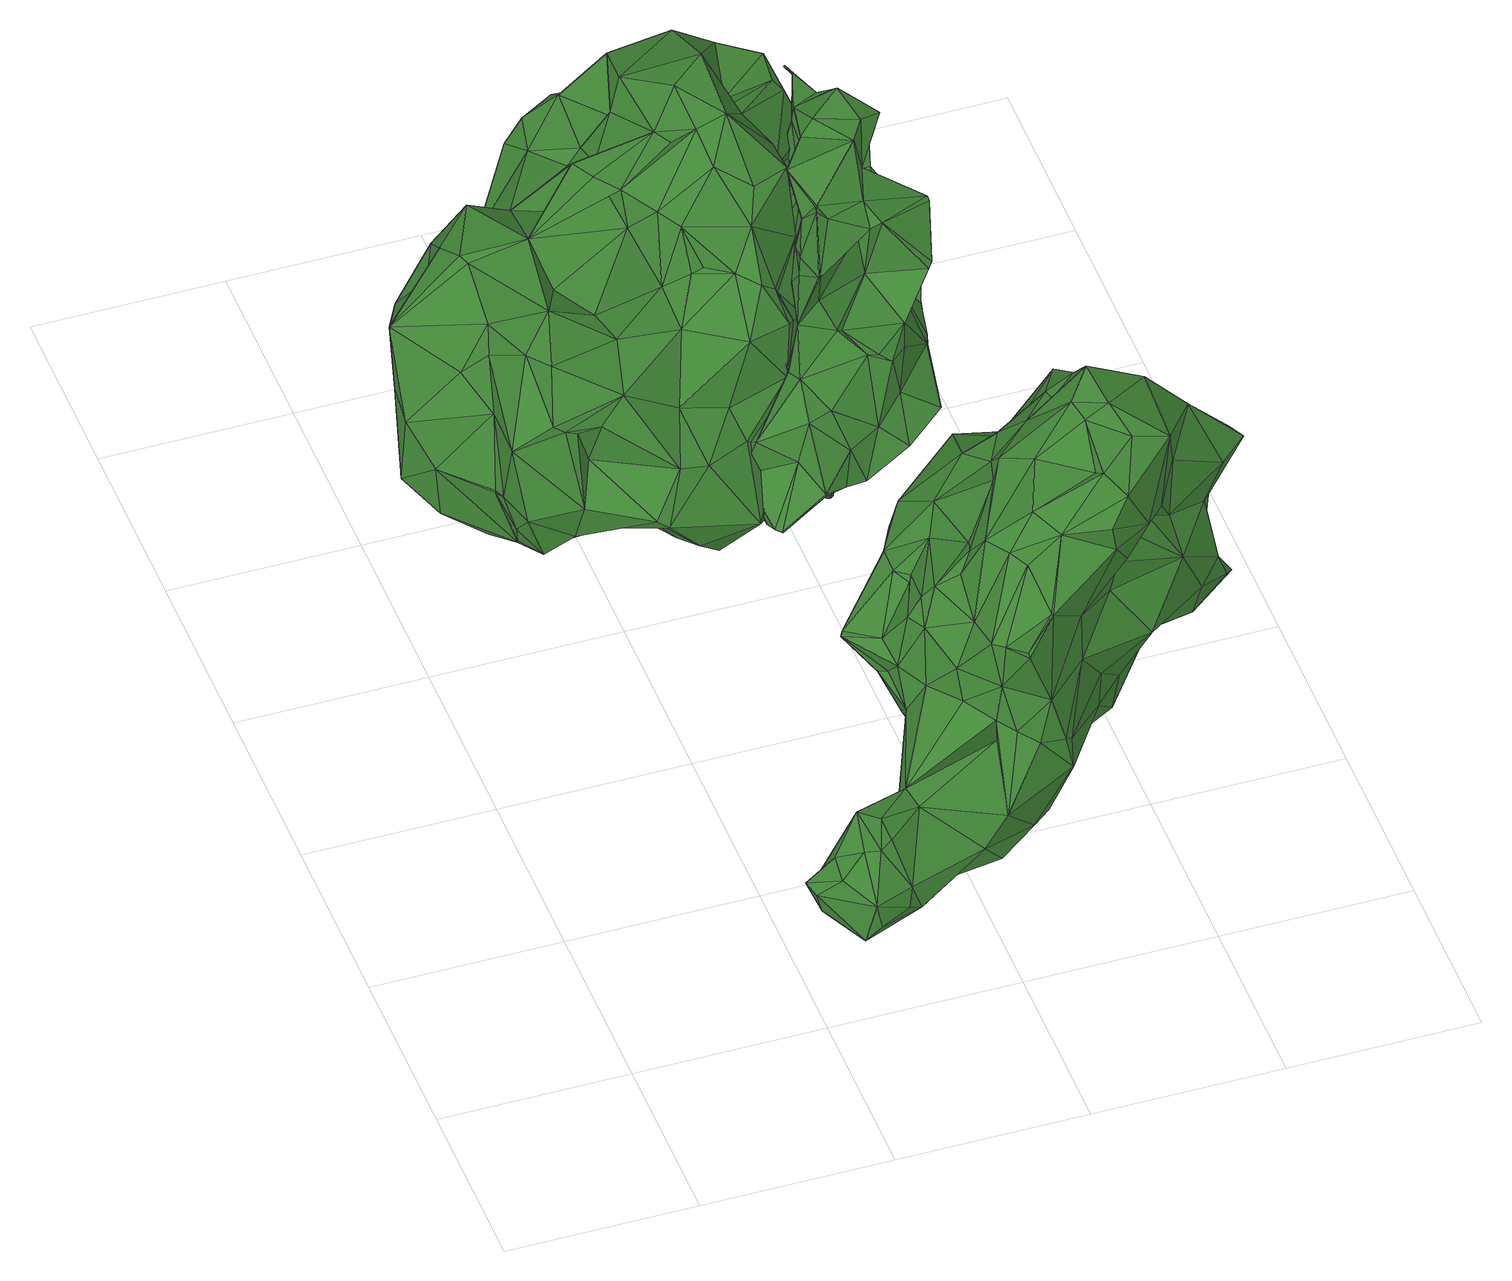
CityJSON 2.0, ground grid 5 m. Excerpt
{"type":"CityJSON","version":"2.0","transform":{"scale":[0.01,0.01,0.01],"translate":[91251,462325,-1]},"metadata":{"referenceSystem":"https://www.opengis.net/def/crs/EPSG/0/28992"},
"CityObjects":{
"tree1":{"type":"SolitaryVegetationObject","attributes":{"gtid":216,"crown_width_m":11.32,"crown_median_z":5.64,"trunk_H_m":5.92,"trunk_DBH_m":0.501,"trunk_radius_m":0.25,"trunk_base_height_m":-0.28,"original_gtid":"221"},"geometry":[{"type":"Solid","lod":"3","boundaries":[[[[0,1,2]],[[3,4,5]],[[6,7,8]],[[9,10,8]],[[11,12,13]],[[14,15,16]],[[9,7,17]],[[3,18,19]],[[20,21,22]],[[23,24,25]],[[26,27,28]],[[29,30,31]],[[29,31,32]],[[33,34,35]],[[33,35,36]],[[37,38,39]],[[40,41,42]],[[43,6,44]],[[45,46,47]],[[48,49,50]],[[51,48,50]],[[50,52,51]],[[11,53,17]],[[54,55,56]],[[57,58,59]],[[48,60,49]],[[39,19,18]],[[61,62,63]],[[57,64,25]],[[65,66,67]],[[37,39,18]],[[68,69,70]],[[6,12,7]],[[71,72,73]],[[36,74,71]],[[75,76,77]],[[61,78,79]],[[80,81,82]],[[7,9,8]],[[55,22,21]],[[55,83,22]],[[60,84,85]],[[86,24,23]],[[9,70,10]],[[87,1,88]],[[89,90,91]],[[92,93,89]],[[92,89,45]],[[94,95,96]],[[95,61,63]],[[3,97,98]],[[99,16,15]],[[100,101,102]],[[103,86,104]],[[24,86,103]],[[4,26,15]],[[45,105,92]],[[34,1,106]],[[9,17,70]],[[107,108,109]],[[39,95,19]],[[22,74,20]],[[104,86,110]],[[52,111,112]],[[63,30,95]],[[44,88,43]],[[113,89,91]],[[1,34,33]],[[114,115,116]],[[117,118,106]],[[35,106,118]],[[101,119,104]],[[70,53,68]],[[120,43,121]],[[14,122,15]],[[2,123,124]],[[82,81,125]],[[21,20,118]],[[21,118,117]],[[82,126,80]],[[53,70,17]],[[98,127,3]],[[128,83,76]],[[55,129,83]],[[128,22,83]],[[76,83,129]],[[122,130,15]],[[131,130,122]],[[43,132,121]],[[0,121,132]],[[33,123,2]],[[76,129,77]],[[133,134,135]],[[3,5,97]],[[136,137,138]],[[139,137,136]],[[64,135,134]],[[111,52,50]],[[140,76,141]],[[128,76,140]],[[142,57,143]],[[60,144,145]],[[33,2,1]],[[141,76,146]],[[147,141,146]],[[72,141,148]],[[72,140,141]],[[140,71,128]],[[110,101,104]],[[88,149,87]],[[44,149,88]],[[150,151,93]],[[20,74,36]],[[128,71,22]],[[72,71,140]],[[71,73,36]],[[53,11,152]],[[153,119,154]],[[119,155,154]],[[41,145,144]],[[99,15,26]],[[145,156,60]],[[157,2,158]],[[10,70,69]],[[143,25,24]],[[159,79,160]],[[3,161,4]],[[22,71,74]],[[62,31,30]],[[162,144,163]],[[88,132,43]],[[64,164,135]],[[165,135,164]],[[157,0,2]],[[0,157,121]],[[33,36,123]],[[73,123,36]],[[42,41,144]],[[124,158,2]],[[160,78,166]],[[79,78,160]],[[85,167,50]],[[35,118,20]],[[110,86,168]],[[169,170,115]],[[131,4,130]],[[171,67,142]],[[65,67,171]],[[53,51,52]],[[100,155,119]],[[57,25,143]],[[21,117,65]],[[66,117,172]],[[66,65,117]],[[15,130,4]],[[172,91,66]],[[173,66,91]],[[174,175,176]],[[16,177,14]],[[98,178,37]],[[7,11,17]],[[77,129,54]],[[50,49,85]],[[124,179,97]],[[180,97,179]],[[181,103,104]],[[155,166,182]],[[73,72,183]],[[184,182,185]],[[89,113,149]],[[148,178,72]],[[37,178,148]],[[51,53,186]],[[152,186,53]],[[144,162,42]],[[152,162,186]],[[115,170,116]],[[81,114,116]],[[92,187,93]],[[69,68,188]],[[112,188,68]],[[68,53,52]],[[68,52,112]],[[80,189,81]],[[168,81,189]],[[109,41,190]],[[153,154,54]],[[77,54,154]],[[166,78,191]],[[156,109,108]],[[192,193,24]],[[32,194,195]],[[89,151,90]],[[79,159,196]],[[79,196,61]],[[4,161,26]],[[81,116,125]],[[42,11,40]],[[152,11,42]],[[173,91,90]],[[110,168,189]],[[194,170,85]],[[63,62,30]],[[92,105,69]],[[166,197,160]],[[111,50,167]],[[198,26,161]],[[169,167,170]],[[111,167,169]],[[162,152,42]],[[185,166,199]],[[187,150,93]],[[45,89,46]],[[66,200,58]],[[60,85,49]],[[194,84,195]],[[60,195,84]],[[48,201,144]],[[202,201,48]],[[103,192,24]],[[57,59,164]],[[181,192,103]],[[203,38,37]],[[101,204,159]],[[90,165,200]],[[58,200,165]],[[150,90,151]],[[19,95,161]],[[204,110,189]],[[24,193,143]],[[205,143,193]],[[123,179,124]],[[19,161,3]],[[41,109,145]],[[142,58,57]],[[81,206,114]],[[207,31,196]],[[200,66,173]],[[200,173,90]],[[100,119,101]],[[208,8,209]],[[208,6,8]],[[54,56,153]],[[0,132,1]],[[12,210,211]],[[12,211,16]],[[87,113,172]],[[208,209,47]],[[210,6,43]],[[51,186,202]],[[48,144,60]],[[156,195,60]],[[170,167,85]],[[44,6,212]],[[101,110,204]],[[184,146,75]],[[199,191,213]],[[96,95,107]],[[107,95,214]],[[28,27,215]],[[199,166,191]],[[32,216,194]],[[115,139,169]],[[181,104,153]],[[153,104,119]],[[112,111,136]],[[139,136,169]],[[111,217,136]],[[114,218,133]],[[134,133,218]],[[198,27,26]],[[55,54,129]],[[159,102,101]],[[155,197,166]],[[219,197,155]],[[204,207,159]],[[204,80,207]],[[61,196,62]],[[143,205,142]],[[212,149,44]],[[196,159,207]],[[62,196,31]],[[193,56,220]],[[174,176,137]],[[149,221,89]],[[124,5,158]],[[97,5,124]],[[75,146,76]],[[158,5,157]],[[163,144,201]],[[163,201,202]],[[51,202,48]],[[99,26,28]],[[40,190,41]],[[138,187,222]],[[171,142,205]],[[1,132,88]],[[136,138,222]],[[181,56,192]],[[153,56,181]],[[168,86,206]],[[168,206,81]],[[23,206,86]],[[218,206,23]],[[218,114,206]],[[203,61,38]],[[134,218,64]],[[25,64,218]],[[25,218,23]],[[11,223,40]],[[8,10,209]],[[142,67,58]],[[66,58,67]],[[11,13,223]],[[107,214,30]],[[107,30,29]],[[39,38,95]],[[61,95,38]],[[202,186,163]],[[93,151,89]],[[87,149,113]],[[98,180,178]],[[28,40,223]],[[28,223,16]],[[224,109,190]],[[72,180,183]],[[87,106,1]],[[172,106,87]],[[156,107,29]],[[72,178,180]],[[97,180,98]],[[182,184,77]],[[77,184,75]],[[175,174,135]],[[185,146,184]],[[147,146,185]],[[199,213,148]],[[148,213,37]],[[169,136,217]],[[141,147,199]],[[166,185,182]],[[199,147,185]],[[148,141,199]],[[107,109,96]],[[223,13,16]],[[187,175,150]],[[115,137,139]],[[150,175,90]],[[135,90,175]],[[174,137,115]],[[204,189,80]],[[162,163,186]],[[224,94,109]],[[85,84,194]],[[157,131,121]],[[122,121,131]],[[188,112,222]],[[210,12,6]],[[99,28,16]],[[77,154,182]],[[155,182,154]],[[37,127,98]],[[18,3,127]],[[18,127,37]],[[57,164,64]],[[107,156,108]],[[133,135,174]],[[29,195,156]],[[29,32,195]],[[156,145,109]],[[94,96,109]],[[115,114,174]],[[133,174,114]],[[95,30,214]],[[138,137,175]],[[175,137,176]],[[69,188,222]],[[69,222,92]],[[161,94,224]],[[161,224,198]],[[122,177,121]],[[120,121,177]],[[120,177,210]],[[126,194,216]],[[126,216,80]],[[122,14,177]],[[16,211,177]],[[210,177,211]],[[187,138,175]],[[111,169,217]],[[117,106,172]],[[225,125,226]],[[225,82,125]],[[45,209,10]],[[45,47,209]],[[34,106,35]],[[215,190,40]],[[36,35,20]],[[183,180,179]],[[213,191,203]],[[213,203,37]],[[203,78,61]],[[203,191,78]],[[165,90,135]],[[212,6,208]],[[10,105,45]],[[69,105,10]],[[116,226,125]],[[116,170,226]],[[31,207,227]],[[32,31,227]],[[11,7,12]],[[13,12,16]],[[4,131,5]],[[215,40,28]],[[5,131,157]],[[113,91,172]],[[73,179,123]],[[183,179,73]],[[224,27,198]],[[190,27,224]],[[215,27,190]],[[171,228,65]],[[21,65,228]],[[21,228,55]],[[229,55,228]],[[100,219,155]],[[102,219,100]],[[229,228,171]],[[229,171,55]],[[47,46,221]],[[208,47,221]],[[208,221,212]],[[149,212,221]],[[89,221,46]],[[92,222,187]],[[207,80,216]],[[194,126,225]],[[82,225,126]],[[194,225,170]],[[225,226,170]],[[32,230,216]],[[120,210,43]],[[159,160,197]],[[102,159,197]],[[219,102,197]],[[59,58,165]],[[59,165,164]],[[56,55,220]],[[55,231,220]],[[205,231,171]],[[171,231,55]],[[94,232,95]],[[161,95,232]],[[161,232,94]],[[205,220,231]],[[205,193,220]],[[193,192,56]],[[112,136,222]],[[32,227,230]],[[216,227,207]],[[230,227,216]],[[233,234,235]],[[233,235,236]],[[236,235,237]],[[236,237,238]],[[235,234,239]],[[235,239,237]],[[237,239,240]],[[237,240,238]],[[239,234,241]],[[239,241,240]],[[240,241,242]],[[240,242,238]],[[241,234,243]],[[241,243,242]],[[242,243,244]],[[242,244,238]],[[243,234,245]],[[243,245,244]],[[244,245,246]],[[244,246,238]],[[245,234,247]],[[245,247,246]],[[246,247,248]],[[246,248,238]],[[247,234,249]],[[247,249,248]],[[248,249,250]],[[248,250,238]],[[249,234,251]],[[249,251,250]],[[250,251,252]],[[250,252,238]],[[251,234,253]],[[251,253,252]],[[252,253,254]],[[252,254,238]],[[253,234,255]],[[253,255,254]],[[254,255,256]],[[254,256,238]],[[255,234,257]],[[255,257,256]],[[256,257,258]],[[256,258,238]],[[257,234,259]],[[257,259,258]],[[258,259,260]],[[258,260,238]],[[259,234,261]],[[259,261,260]],[[260,261,262]],[[260,262,238]],[[261,234,263]],[[261,263,262]],[[262,263,264]],[[262,264,238]],[[263,234,265]],[[263,265,264]],[[264,265,266]],[[264,266,238]],[[265,234,267]],[[265,267,266]],[[266,267,268]],[[266,268,238]],[[267,234,269]],[[267,269,268]],[[268,269,270]],[[268,270,238]],[[269,234,271]],[[269,271,270]],[[270,271,272]],[[270,272,238]],[[271,234,273]],[[271,273,272]],[[272,273,274]],[[272,274,238]],[[273,234,275]],[[273,275,274]],[[274,275,276]],[[274,276,238]],[[275,234,277]],[[275,277,276]],[[276,277,278]],[[276,278,238]],[[277,234,279]],[[277,279,278]],[[278,279,280]],[[278,280,238]],[[279,234,281]],[[279,281,280]],[[280,281,282]],[[280,282,238]],[[281,234,233]],[[281,233,282]],[[282,233,236]],[[282,236,238]]]]}]},
"tree2":{"type":"SolitaryVegetationObject","attributes":{"gtid":217,"crown_width_m":10.36,"crown_median_z":4.57,"trunk_H_m":4.73,"trunk_DBH_m":0.389,"trunk_radius_m":0.194,"trunk_base_height_m":-0.16,"original_gtid":"222"},"geometry":[{"type":"Solid","lod":"3","boundaries":[[[[283,284,285]],[[286,285,284]],[[287,288,289]],[[290,291,292]],[[293,294,295]],[[296,297,298]],[[299,300,301]],[[302,303,304]],[[305,306,307]],[[305,307,308]],[[309,310,289]],[[311,312,313]],[[286,314,285]],[[315,285,314]],[[315,316,317]],[[318,319,320]],[[321,322,323]],[[324,325,326]],[[327,326,325]],[[328,329,299]],[[298,297,330]],[[294,318,295]],[[331,332,333]],[[334,335,336]],[[300,284,337]],[[337,338,300]],[[339,340,341]],[[342,290,343]],[[283,285,317]],[[344,299,301]],[[345,346,347]],[[348,349,350]],[[294,351,352]],[[353,354,355]],[[356,357,358]],[[356,358,306]],[[331,333,359]],[[360,308,361]],[[317,362,283]],[[363,364,365]],[[366,367,368]],[[369,368,367]],[[370,339,371]],[[372,345,373]],[[374,364,375]],[[376,325,377]],[[378,325,376]],[[342,331,291]],[[362,317,316]],[[379,380,381]],[[292,327,290]],[[315,382,316]],[[310,383,384]],[[296,385,297]],[[386,387,353]],[[388,360,389]],[[388,389,298]],[[360,345,308]],[[361,389,360]],[[350,390,380]],[[350,349,390]],[[287,289,391]],[[372,306,305]],[[308,345,305]],[[392,336,393]],[[342,291,290]],[[328,299,344]],[[394,343,395]],[[365,396,363]],[[369,320,397]],[[398,287,391]],[[398,391,399]],[[290,378,343]],[[359,288,287]],[[323,400,401]],[[402,400,323]],[[336,403,334]],[[390,392,380]],[[381,404,379]],[[326,405,341]],[[339,341,405]],[[326,341,324]],[[340,324,341]],[[309,406,404]],[[309,404,310]],[[360,388,345]],[[284,407,337]],[[293,408,355]],[[293,355,365]],[[301,409,410]],[[395,410,409]],[[332,411,352]],[[372,412,306]],[[413,414,349]],[[411,294,352]],[[321,323,362]],[[415,416,385]],[[294,293,365]],[[399,417,418]],[[401,362,323]],[[377,325,324]],[[310,404,381]],[[419,332,420]],[[328,344,376]],[[337,304,303]],[[421,371,422]],[[315,317,285]],[[408,423,424]],[[367,424,423]],[[367,423,320]],[[283,362,401]],[[425,426,427]],[[425,427,311]],[[418,417,384]],[[390,403,336]],[[428,429,370]],[[396,348,430]],[[362,316,321]],[[413,387,414]],[[431,432,321]],[[433,434,435]],[[436,437,438]],[[437,439,440]],[[441,314,328]],[[386,366,442]],[[422,371,405]],[[405,371,339]],[[314,329,328]],[[443,444,412]],[[366,424,367]],[[366,408,424]],[[386,408,366]],[[399,422,405]],[[301,410,344]],[[343,344,410]],[[343,410,395]],[[372,305,345]],[[345,388,346]],[[296,298,389]],[[364,445,446]],[[338,337,303]],[[447,418,448]],[[418,449,448]],[[298,330,346]],[[347,346,330]],[[298,346,388]],[[327,325,290]],[[450,445,363]],[[399,326,398]],[[357,415,385]],[[451,452,338]],[[395,338,452]],[[338,409,300]],[[301,300,409]],[[442,387,386]],[[417,391,289]],[[338,395,409]],[[353,355,386]],[[408,386,355]],[[334,453,454]],[[412,444,455]],[[456,457,458]],[[297,385,416]],[[297,416,459]],[[448,312,447]],[[359,292,331]],[[406,363,430]],[[289,288,309]],[[369,367,320]],[[423,408,460]],[[459,416,311]],[[458,455,335]],[[461,429,441]],[[370,429,461]],[[428,370,421]],[[365,374,294]],[[351,294,374]],[[373,443,372]],[[399,391,417]],[[286,284,300]],[[347,373,345]],[[415,425,416]],[[392,393,462]],[[461,340,370]],[[461,441,340]],[[340,339,370]],[[326,399,405]],[[313,312,448]],[[363,396,430]],[[370,371,421]],[[349,348,413]],[[311,416,425]],[[459,463,297]],[[338,303,451]],[[394,395,452]],[[455,306,412]],[[321,316,382]],[[321,382,431]],[[332,331,394]],[[311,313,463]],[[311,463,459]],[[433,435,464]],[[311,465,312]],[[348,404,406]],[[348,406,430]],[[291,331,292]],[[365,355,354]],[[466,354,353]],[[297,463,330]],[[421,426,467]],[[392,468,310]],[[463,313,469]],[[463,469,330]],[[373,330,469]],[[287,292,359]],[[441,315,314]],[[306,455,357]],[[384,383,418]],[[373,444,443]],[[293,460,408]],[[423,295,320]],[[425,457,467]],[[320,295,318]],[[423,460,295]],[[340,377,324]],[[295,460,293]],[[392,390,336]],[[343,378,344]],[[420,302,304]],[[398,470,287]],[[292,287,470]],[[337,407,319]],[[351,333,352]],[[462,468,392]],[[449,468,462]],[[417,289,384]],[[421,422,465]],[[318,304,319]],[[380,379,471]],[[380,471,350]],[[392,310,381]],[[373,347,330]],[[310,468,383]],[[449,383,468]],[[449,418,383]],[[310,384,289]],[[422,447,465]],[[394,331,472]],[[359,446,445]],[[342,472,331]],[[332,394,452]],[[319,304,337]],[[435,473,464]],[[414,387,442]],[[399,418,422]],[[309,288,474]],[[309,474,450]],[[449,475,444]],[[302,420,332]],[[397,283,401]],[[300,329,286]],[[314,286,329]],[[476,457,425]],[[359,375,446]],[[364,446,375]],[[309,450,406]],[[374,365,364]],[[333,351,375]],[[333,375,359]],[[353,477,466]],[[469,444,373]],[[406,450,363]],[[389,358,296]],[[374,375,351]],[[348,396,466]],[[357,478,415]],[[296,358,385]],[[385,358,357]],[[457,456,467]],[[402,414,442]],[[474,288,359]],[[474,445,450]],[[359,445,474]],[[455,444,475]],[[455,475,462]],[[419,420,411]],[[389,361,358]],[[335,393,336]],[[455,393,335]],[[372,443,412]],[[418,447,422]],[[449,444,469]],[[311,427,465]],[[377,340,376]],[[312,465,447]],[[352,333,332]],[[458,476,455]],[[357,455,476]],[[465,426,421]],[[393,455,462]],[[378,290,325]],[[448,469,313]],[[448,449,469]],[[479,440,480]],[[419,411,332]],[[348,466,413]],[[413,466,477]],[[434,481,334]],[[334,481,335]],[[458,335,481]],[[343,472,342]],[[394,472,343]],[[292,470,327]],[[398,327,470]],[[434,473,435]],[[434,454,473]],[[482,483,453]],[[464,473,322]],[[454,322,473]],[[449,462,475]],[[398,326,327]],[[432,464,321]],[[376,344,378]],[[434,334,454]],[[431,437,440]],[[441,436,315]],[[315,438,382]],[[315,436,438]],[[441,429,436]],[[429,437,436]],[[429,428,437]],[[396,354,466]],[[397,401,368]],[[365,354,396]],[[387,413,477]],[[308,307,361]],[[353,387,477]],[[294,411,420]],[[294,420,318]],[[300,299,329]],[[358,361,307]],[[358,307,306]],[[431,438,437]],[[376,340,484]],[[376,484,328]],[[340,441,484]],[[328,484,441]],[[425,467,426]],[[476,478,357]],[[478,476,425]],[[478,425,415]],[[479,432,440]],[[431,440,432]],[[456,440,428]],[[428,440,439]],[[467,485,421]],[[433,432,479]],[[464,432,433]],[[364,363,445]],[[402,486,483]],[[402,323,486]],[[402,483,414]],[[482,414,483]],[[483,486,453]],[[348,471,404]],[[350,471,348]],[[404,471,379]],[[458,457,476]],[[452,451,303]],[[304,318,420]],[[283,407,284]],[[397,320,407]],[[397,407,283]],[[319,407,320]],[[465,427,426]],[[381,380,392]],[[437,428,439]],[[480,487,479]],[[421,485,428]],[[356,306,357]],[[464,322,321]],[[456,485,467]],[[323,322,486]],[[453,486,322]],[[453,322,454]],[[428,485,456]],[[332,452,303]],[[332,303,302]],[[456,480,440]],[[456,458,480]],[[458,487,480]],[[433,481,434]],[[479,481,433]],[[487,481,479]],[[458,481,487]],[[431,382,438]],[[334,403,453]],[[482,403,414]],[[453,403,482]],[[414,403,349]],[[390,349,403]],[[402,442,400]],[[366,400,442]],[[401,400,368]],[[366,368,400]],[[369,397,368]],[[488,489,490]],[[488,490,491]],[[491,490,492]],[[491,492,493]],[[490,489,494]],[[490,494,492]],[[492,494,495]],[[492,495,493]],[[494,489,496]],[[494,496,495]],[[495,496,497]],[[495,497,493]],[[496,489,498]],[[496,498,497]],[[497,498,499]],[[497,499,493]],[[498,489,500]],[[498,500,499]],[[499,500,501]],[[499,501,493]],[[500,489,502]],[[500,502,501]],[[501,502,503]],[[501,503,493]],[[502,489,504]],[[502,504,503]],[[503,504,505]],[[503,505,493]],[[504,489,506]],[[504,506,505]],[[505,506,507]],[[505,507,493]],[[506,489,508]],[[506,508,507]],[[507,508,509]],[[507,509,493]],[[508,489,510]],[[508,510,509]],[[509,510,511]],[[509,511,493]],[[510,489,512]],[[510,512,511]],[[511,512,513]],[[511,513,493]],[[512,489,514]],[[512,514,513]],[[513,514,515]],[[513,515,493]],[[514,489,516]],[[514,516,515]],[[515,516,517]],[[515,517,493]],[[516,489,518]],[[516,518,517]],[[517,518,519]],[[517,519,493]],[[518,489,520]],[[518,520,519]],[[519,520,521]],[[519,521,493]],[[520,489,522]],[[520,522,521]],[[521,522,523]],[[521,523,493]],[[522,489,524]],[[522,524,523]],[[523,524,525]],[[523,525,493]],[[524,489,526]],[[524,526,525]],[[525,526,527]],[[525,527,493]],[[526,489,528]],[[526,528,527]],[[527,528,529]],[[527,529,493]],[[528,489,530]],[[528,530,529]],[[529,530,531]],[[529,531,493]],[[530,489,532]],[[530,532,531]],[[531,532,533]],[[531,533,493]],[[532,489,534]],[[532,534,533]],[[533,534,535]],[[533,535,493]],[[534,489,536]],[[534,536,535]],[[535,536,537]],[[535,537,493]],[[536,489,488]],[[536,488,537]],[[537,488,491]],[[537,491,493]]]]}]},
"tree3":{"type":"SolitaryVegetationObject","attributes":{"gtid":219,"crown_width_m":7.25,"crown_median_z":4.82,"trunk_H_m":5.11,"trunk_DBH_m":0.277,"trunk_radius_m":0.139,"trunk_base_height_m":-0.29,"original_gtid":"224"},"geometry":[{"type":"Solid","lod":"3","boundaries":[[[[538,539,540]],[[541,542,543]],[[544,545,546]],[[547,548,549]],[[550,551,552]],[[553,554,555]],[[556,557,558]],[[559,560,561]],[[562,563,564]],[[565,566,567]],[[562,568,563]],[[569,570,571]],[[569,572,573]],[[569,573,574]],[[575,576,577]],[[578,543,579]],[[580,581,582]],[[583,584,585]],[[586,587,588]],[[589,588,587]],[[590,591,592]],[[593,594,595]],[[596,597,598]],[[596,598,599]],[[558,583,556]],[[600,551,601]],[[602,603,604]],[[576,575,605]],[[606,607,608]],[[609,610,611]],[[604,556,612]],[[613,573,572]],[[614,615,607]],[[616,607,615]],[[617,618,619]],[[617,619,620]],[[548,588,549]],[[549,613,547]],[[562,621,622]],[[615,623,616]],[[606,624,625]],[[626,627,628]],[[569,571,572]],[[543,578,541]],[[541,578,629]],[[540,630,631]],[[632,551,550]],[[542,624,633]],[[606,633,624]],[[634,557,567]],[[558,557,634]],[[565,559,635]],[[611,565,635]],[[636,637,638]],[[567,566,610]],[[634,567,639]],[[600,640,551]],[[613,641,642]],[[643,644,538]],[[611,610,565]],[[565,610,566]],[[645,646,647]],[[648,649,650]],[[630,540,651]],[[630,651,612]],[[574,577,576]],[[613,571,652]],[[613,652,653]],[[654,646,655]],[[565,567,557]],[[552,656,657]],[[558,584,583]],[[559,561,653]],[[613,642,547]],[[564,621,562]],[[643,538,627]],[[552,640,656]],[[551,640,552]],[[539,538,644]],[[625,624,650]],[[563,658,564]],[[659,660,661]],[[559,595,560]],[[662,635,663]],[[662,582,635]],[[629,578,664]],[[642,665,547]],[[575,577,589]],[[562,622,568]],[[666,568,622]],[[667,657,656]],[[668,657,667]],[[639,584,634]],[[550,669,632]],[[584,558,634]],[[544,670,671]],[[672,630,612]],[[673,586,588]],[[674,675,602]],[[674,602,651]],[[673,548,676]],[[677,623,615]],[[632,669,617]],[[571,678,679]],[[546,680,681]],[[546,633,680]],[[595,594,560]],[[588,682,549]],[[683,646,684]],[[639,567,609]],[[550,657,668]],[[550,552,657]],[[685,686,614]],[[687,688,636]],[[602,612,651]],[[602,604,612]],[[656,640,689]],[[690,691,692]],[[565,595,559]],[[672,693,694]],[[612,693,672]],[[695,603,602]],[[609,567,610]],[[696,599,697]],[[577,682,589]],[[589,682,588]],[[635,653,663]],[[635,559,653]],[[539,698,540]],[[652,679,699]],[[673,588,548]],[[607,700,608]],[[616,700,607]],[[619,701,620]],[[560,594,688]],[[688,561,560]],[[702,673,703]],[[545,704,705]],[[706,608,707]],[[672,708,709]],[[686,685,710]],[[711,631,712]],[[713,599,714]],[[690,713,621]],[[715,699,678]],[[677,581,623]],[[687,636,638]],[[716,611,582]],[[597,644,598]],[[635,582,611]],[[706,670,681]],[[575,587,717]],[[665,718,719]],[[665,719,676]],[[589,587,575]],[[720,691,690]],[[721,606,608]],[[675,722,687]],[[721,608,706]],[[673,723,586]],[[724,723,673]],[[591,725,659]],[[591,726,725]],[[674,698,727]],[[705,728,729]],[[723,720,705]],[[705,586,723]],[[670,544,681]],[[569,574,620]],[[569,620,570]],[[628,730,626]],[[668,669,550]],[[671,670,731]],[[671,731,684]],[[656,689,667]],[[732,627,540]],[[620,576,605]],[[597,698,539]],[[671,733,545]],[[705,729,545]],[[694,708,672]],[[734,685,735]],[[708,735,685]],[[571,613,572]],[[731,706,707]],[[731,670,706]],[[604,557,556]],[[621,592,661]],[[712,631,736]],[[710,639,737]],[[732,540,631]],[[688,641,561]],[[642,722,665]],[[687,722,642]],[[738,599,713]],[[717,671,739]],[[717,739,575]],[[544,671,545]],[[675,674,722]],[[636,594,593]],[[636,688,594]],[[692,702,740]],[[692,740,690]],[[694,735,708]],[[696,697,643]],[[601,619,600]],[[551,619,601]],[[721,706,681]],[[619,551,701]],[[655,646,683]],[[627,538,540]],[[734,710,685]],[[715,662,699]],[[741,731,742]],[[707,742,731]],[[673,702,724]],[[659,725,660]],[[581,580,743]],[[687,642,688]],[[624,542,711]],[[744,666,730]],[[546,545,729]],[[664,728,554]],[[546,681,544]],[[546,579,633]],[[666,714,599]],[[622,714,666]],[[622,621,714]],[[713,714,621]],[[648,650,736]],[[614,648,685]],[[708,685,648]],[[721,633,606]],[[542,633,543]],[[730,696,626]],[[624,745,650]],[[626,696,643]],[[664,578,579]],[[664,579,546]],[[624,712,745]],[[597,727,698]],[[627,626,643]],[[654,647,646]],[[609,611,737]],[[726,590,690]],[[739,746,747]],[[711,712,624]],[[655,678,654]],[[678,647,654]],[[653,641,613]],[[561,641,653]],[[548,547,665]],[[548,665,676]],[[718,722,674]],[[724,702,692]],[[621,661,690]],[[633,721,681]],[[633,681,680]],[[564,592,621]],[[590,592,564]],[[658,563,553]],[[707,581,742]],[[724,691,723]],[[554,553,664]],[[629,664,553]],[[606,649,607]],[[625,649,606]],[[570,647,571]],[[568,666,744]],[[553,563,744]],[[568,744,563]],[[553,744,629]],[[591,661,592]],[[623,581,616]],[[638,675,687]],[[690,740,713]],[[541,629,730]],[[659,661,591]],[[748,742,743]],[[688,642,641]],[[715,655,749]],[[584,639,734]],[[599,696,666]],[[746,739,684]],[[671,684,739]],[[705,720,728]],[[731,683,684]],[[655,683,731]],[[598,643,697]],[[598,697,599]],[[674,750,698]],[[540,698,750]],[[595,637,593]],[[746,684,645]],[[702,703,751]],[[727,751,703]],[[736,709,752]],[[672,709,630]],[[753,614,686]],[[753,615,614]],[[689,618,617]],[[749,741,742]],[[748,749,742]],[[645,684,646]],[[718,674,719]],[[719,674,727]],[[607,649,614]],[[728,555,554]],[[574,576,620]],[[736,630,709]],[[650,745,736]],[[727,740,751]],[[744,730,629]],[[723,691,720]],[[692,691,724]],[[725,726,660]],[[702,751,740]],[[679,678,699]],[[580,662,749]],[[653,699,663]],[[652,699,653]],[[663,699,662]],[[580,582,662]],[[613,549,573]],[[549,682,573]],[[574,573,682]],[[577,574,682]],[[753,686,754]],[[620,701,645]],[[715,749,662]],[[648,736,752]],[[748,743,580]],[[648,614,649]],[[633,579,543]],[[708,648,709]],[[648,752,709]],[[627,755,628]],[[627,732,755]],[[732,711,755]],[[644,597,539]],[[711,541,628]],[[711,542,541]],[[711,628,755]],[[748,580,749]],[[639,710,734]],[[595,565,637]],[[712,736,745]],[[628,541,730]],[[605,575,747]],[[741,655,731]],[[749,655,741]],[[632,701,551]],[[705,704,586]],[[587,586,704]],[[605,747,746]],[[665,722,718]],[[540,750,651]],[[674,651,750]],[[740,727,596]],[[689,617,667]],[[605,746,617]],[[746,645,617]],[[636,593,637]],[[667,756,668]],[[707,700,616]],[[608,700,707]],[[637,565,757]],[[604,757,557]],[[565,557,757]],[[620,605,617]],[[669,668,756]],[[669,756,617]],[[617,756,667]],[[730,666,696]],[[637,695,638]],[[695,675,638]],[[655,715,678]],[[650,649,625]],[[647,570,645]],[[570,620,645]],[[571,647,678]],[[734,735,758]],[[734,758,584]],[[556,583,693]],[[556,693,612]],[[583,585,693]],[[694,693,585]],[[735,694,759]],[[582,581,677]],[[658,553,555]],[[658,555,728]],[[658,728,720]],[[720,690,658]],[[658,590,564]],[[591,590,726]],[[736,631,630]],[[695,602,675]],[[690,590,658]],[[676,703,673]],[[719,703,676]],[[719,727,703]],[[739,747,575]],[[738,713,596]],[[738,596,599]],[[740,596,713]],[[727,597,596]],[[732,631,711]],[[609,737,639]],[[546,729,664]],[[664,729,728]],[[584,759,585]],[[694,585,759]],[[758,759,584]],[[758,735,759]],[[619,618,600]],[[640,600,618]],[[640,618,689]],[[644,643,598]],[[690,661,726]],[[660,726,661]],[[616,581,707]],[[581,743,742]],[[617,701,632]],[[645,701,617]],[[571,679,652]],[[637,603,695]],[[757,604,603]],[[757,603,637]],[[671,760,733]],[[717,760,671]],[[717,587,760]],[[733,760,545]],[[704,545,760]],[[704,760,587]],[[686,716,754]],[[615,753,754]],[[615,754,677]],[[582,754,716]],[[582,677,754]],[[716,737,611]],[[710,737,686]],[[686,737,716]],[[761,762,763]],[[761,763,764]],[[764,763,765]],[[764,765,766]],[[763,762,767]],[[763,767,765]],[[765,767,768]],[[765,768,766]],[[767,762,769]],[[767,769,768]],[[768,769,770]],[[768,770,766]],[[769,762,771]],[[769,771,770]],[[770,771,772]],[[770,772,766]],[[771,762,773]],[[771,773,772]],[[772,773,774]],[[772,774,766]],[[773,762,775]],[[773,775,774]],[[774,775,776]],[[774,776,766]],[[775,762,777]],[[775,777,776]],[[776,777,778]],[[776,778,766]],[[777,762,779]],[[777,779,778]],[[778,779,780]],[[778,780,766]],[[779,762,781]],[[779,781,780]],[[780,781,782]],[[780,782,766]],[[781,762,783]],[[781,783,782]],[[782,783,784]],[[782,784,766]],[[783,762,785]],[[783,785,784]],[[784,785,786]],[[784,786,766]],[[785,762,787]],[[785,787,786]],[[786,787,788]],[[786,788,766]],[[787,762,789]],[[787,789,788]],[[788,789,790]],[[788,790,766]],[[789,762,791]],[[789,791,790]],[[790,791,792]],[[790,792,766]],[[791,762,793]],[[791,793,792]],[[792,793,794]],[[792,794,766]],[[793,762,795]],[[793,795,794]],[[794,795,796]],[[794,796,766]],[[795,762,797]],[[795,797,796]],[[796,797,798]],[[796,798,766]],[[797,762,799]],[[797,799,798]],[[798,799,800]],[[798,800,766]],[[799,762,801]],[[799,801,800]],[[800,801,802]],[[800,802,766]],[[801,762,803]],[[801,803,802]],[[802,803,804]],[[802,804,766]],[[803,762,805]],[[803,805,804]],[[804,805,806]],[[804,806,766]],[[805,762,807]],[[805,807,806]],[[806,807,808]],[[806,808,766]],[[807,762,809]],[[807,809,808]],[[808,809,810]],[[808,810,766]],[[809,762,761]],[[809,761,810]],[[810,761,764]],[[810,764,766]]]]}]}
},
"vertices":[
[463,2386,341],[482,2358,322],[311,2215,322],[224,2132,878],[362,2191,818],[264,2159,658],[879,2475,616],[896,2545,797],[995,2427,654],[1093,2391,741],[1136,2331,559],[948,2378,988],[859,2527,806],[761,2452,844],[561,2442,773],[498,2382,907],[662,2508,910],[1021,2391,892],[190,1968,1016],[287,2050,1056],[431,1867,208],[477,1825,208],[344,1834,219],[844,1445,384],[726,1452,309],[854,1497,357],[523,2280,963],[627,2191,1019],[638,2386,1020],[677,1770,1159],[623,1832,1068],[673,1722,956],[726,1732,1128],[362,2186,299],[460,2136,282],[458,2082,283],[309,1963,250],[35,1892,868],[224,1860,1048],[210,1877,1061],[757,2372,1134],[730,2202,1212],[901,2308,1222],[687,2523,543],[761,2476,520],[1161,2272,458],[1045,2203,533],[1096,2266,547],[980,2018,1175],[1020,1909,1160],[1040,1936,1049],[1129,2141,1102],[1172,2110,991],[1162,2307,967],[343,1508,406],[470,1657,278],[560,1566,367],[854,1630,294],[853,1806,309],[926,1715,367],[886,1864,1337],[349,1621,1062],[474,1643,991],[411,1767,986],[1050,1651,393],[693,1936,213],[798,1978,240],[803,1841,278],[1211,2255,808],[1225,2231,696],[1159,2322,762],[202,1892,267],[47,1840,414],[161,2028,305],[324,1867,225],[240,1537,413],[248,1561,385],[282,1465,418],[282,1600,954],[321,1519,976],[830,1525,899],[933,1548,733],[946,1565,889],[302,1691,278],[926,1776,1163],[1023,1812,1164],[798,1354,460],[666,2290,337],[635,2395,371],[939,2153,384],[1046,1999,394],[862,2103,341],[1185,2218,461],[1161,2082,406],[538,1997,1162],[377,1855,1086],[571,1935,1163],[196,2120,649],[109,2064,774],[547,2393,966],[403,1484,678],[603,1386,671],[426,1452,804],[656,1390,399],[562,1343,527],[1179,2237,462],[507,2130,291],[619,1869,1162],[774,1950,1202],[746,1993,1207],[679,1392,652],[1146,2084,951],[1251,2175,783],[796,2183,405],[985,1584,664],[1051,1786,732],[1012,1634,828],[659,1994,205],[528,2015,278],[532,1348,551],[608,2351,610],[473,2380,560],[474,2353,674],[185,2114,339],[220,2170,427],[959,1580,883],[890,1612,990],[171,2013,875],[226,1707,291],[306,1536,386],[566,2213,837],[443,2254,671],[600,2405,397],[1074,1694,496],[1074,1687,478],[1091,1767,435],[1135,2125,794],[1036,1992,712],[1109,2057,614],[1038,1948,762],[119,1755,350],[99,1736,517],[797,1658,264],[796,1568,277],[905,2103,1320],[816,2043,1296],[197,1580,548],[199,1583,551],[47,1807,626],[786,2296,477],[1139,2050,410],[1139,2051,406],[1006,2294,1107],[424,1481,448],[360,1458,460],[369,1416,582],[822,1900,1274],[328,2260,458],[285,2230,430],[484,1460,884],[303,1458,834],[408,2076,979],[1002,2284,1172],[962,2097,1161],[1013,1685,379],[1025,1754,421],[206,1478,766],[1045,1878,1006],[798,1453,644],[1036,1934,802],[1039,1790,951],[706,1714,291],[693,2169,274],[860,2100,344],[1065,1769,572],[1001,1942,529],[1031,1990,712],[580,2436,767],[63,1935,619],[205,2125,421],[115,2001,572],[546,1509,430],[232,1436,566],[224,2032,457],[228,1508,479],[207,1544,559],[1106,2225,1155],[1129,2060,594],[1240,2208,706],[767,1496,727],[699,2179,1126],[228,1717,869],[623,1466,370],[692,1515,312],[898,1712,1095],[837,1814,1220],[510,1586,950],[333,1455,811],[588,2176,984],[221,1658,731],[910,1935,423],[975,2063,1173],[1103,2151,1133],[244,1770,921],[636,1488,772],[731,1649,270],[900,1509,551],[676,1589,931],[975,2379,638],[1132,2331,557],[717,2451,661],[758,2454,841],[836,2363,545],[172,1760,792],[598,1907,1123],[717,2225,1066],[835,1648,1015],[1075,2102,792],[939,1551,515],[366,1456,796],[562,1602,340],[865,2246,536],[1208,2160,705],[709,2391,1018],[625,2079,1067],[930,1627,955],[938,1634,934],[736,1688,1008],[524,1808,252],[511,1761,305],[769,1691,1018],[564,1626,344],[556,1952,1035],[700,1952,73],[675,1952,72],[699,1959,73],[677,1951,665],[676,1958,665],[652,1951,664],[697,1965,73],[673,1964,665],[693,1970,73],[669,1969,664],[688,1974,73],[664,1973,664],[682,1976,72],[658,1976,664],[675,1977,72],[652,1976,664],[668,1976,72],[645,1976,664],[662,1974,72],[639,1973,663],[657,1970,71],[634,1969,663],[653,1964,71],[630,1964,663],[651,1958,71],[627,1958,663],[650,1952,71],[627,1951,663],[651,1945,71],[627,1945,663],[653,1939,71],[630,1939,663],[657,1934,71],[634,1934,663],[663,1930,72],[639,1930,663],[669,1928,72],[645,1927,664],[675,1927,72],[652,1926,664],[682,1928,72],[658,1927,664],[688,1930,73],[664,1930,664],[693,1934,73],[669,1934,664],[697,1940,73],[673,1939,665],[699,1946,73],[676,1945,665],
[1223,1164,792],[1344,1195,693],[1148,1152,615],[1338,1148,610],[1520,547,587],[1414,555,749],[1301,430,665],[1702,772,405],[1781,748,527],[1696,687,563],[1597,828,1159],[1691,776,1086],[1599,941,1036],[586,234,209],[757,205,182],[635,109,220],[1595,1079,456],[1556,1198,558],[1683,1078,463],[1707,880,722],[1684,1003,700],[1648,1036,797],[665,205,418],[684,314,451],[604,243,387],[595,162,383],[1301,440,799],[1183,316,667],[967,351,221],[1120,321,255],[1043,276,224],[1292,1034,491],[1083,1111,542],[1019,1045,648],[1112,1155,632],[1657,964,964],[1533,1121,877],[1459,1102,988],[973,949,669],[1059,864,760],[1089,915,827],[1437,720,295],[1586,768,385],[1449,637,284],[1584,765,388],[1461,1016,429],[1465,1113,541],[795,154,245],[1744,705,632],[1711,877,720],[1716,731,800],[958,603,722],[950,572,562],[1000,489,675],[1585,1145,717],[1753,1109,562],[1314,665,273],[1356,774,323],[1392,689,280],[1800,770,515],[1759,829,420],[1663,1043,445],[656,82,348],[672,89,272],[754,121,284],[1256,454,1065],[1146,519,984],[1178,479,968],[1760,716,925],[1841,797,918],[1397,686,1199],[1486,602,1193],[1464,705,1219],[687,313,325],[728,434,326],[571,280,304],[1616,596,762],[543,205,314],[529,245,324],[1047,1056,719],[1488,476,1015],[1547,555,988],[1578,581,1184],[1308,863,1071],[1390,957,1061],[1271,972,948],[1329,980,962],[1145,723,338],[1167,621,336],[705,197,418],[764,138,333],[1601,630,1056],[1598,648,861],[1510,857,397],[1434,763,323],[1624,832,405],[1112,283,868],[1083,369,822],[1114,275,859],[978,964,528],[1158,324,526],[1225,331,513],[695,369,213],[1385,756,1201],[1265,680,1116],[634,106,223],[563,221,243],[1059,403,812],[1381,521,516],[1077,375,691],[1007,463,588],[1754,846,554],[1715,1044,493],[1415,420,1173],[1305,1063,846],[1455,605,417],[1373,517,418],[1224,884,944],[1185,983,896],[1192,775,985],[1053,512,791],[1199,348,911],[1312,580,258],[1386,423,1006],[1411,1127,780],[1448,828,1238],[1711,1084,494],[1697,1042,468],[1818,830,926],[735,283,439],[1210,533,1086],[1106,586,979],[773,475,280],[789,382,220],[1248,352,491],[1252,352,397],[1668,888,859],[1698,917,912],[1072,625,343],[1198,567,341],[1457,945,1113],[1393,918,1072],[860,400,335],[1003,502,447],[910,363,344],[1034,754,361],[1076,855,419],[1370,406,1091],[915,939,497],[820,816,569],[894,734,593],[937,668,705],[992,817,675],[1038,945,460],[946,929,463],[963,948,474],[912,789,493],[889,763,477],[1223,934,436],[1205,766,1063],[741,223,421],[849,329,405],[1483,555,908],[1519,586,938],[1185,343,282],[1140,316,269],[1034,208,426],[1433,480,913],[1846,1047,646],[1846,1042,647],[1004,663,792],[975,681,751],[834,387,420],[925,682,392],[928,632,397],[913,611,461],[871,331,204],[1535,882,1148],[1182,770,386],[1064,382,578],[853,260,209],[969,868,676],[1113,398,331],[1388,526,1166],[956,635,388],[1107,351,555],[984,232,311],[1515,705,546],[1195,351,912],[1786,805,520],[998,824,691],[1425,525,865],[1083,435,461],[832,429,374],[1379,558,1142],[772,476,284],[810,799,568],[882,732,490],[907,655,567],[1059,632,843],[1089,650,893],[1370,861,491],[979,665,372],[1109,715,860],[899,706,509],[1294,703,85],[1275,702,84],[1293,708,85],[1282,680,558],[1282,685,558],[1263,679,558],[1291,712,85],[1279,689,558],[1288,716,85],[1276,693,558],[1284,719,85],[1272,696,559],[1279,721,85],[1267,698,558],[1274,721,85],[1262,698,558],[1269,720,85],[1257,698,558],[1265,718,85],[1252,695,558],[1261,715,84],[1249,692,558],[1258,711,84],[1246,688,558],[1256,706,84],[1244,683,557],[1256,701,84],[1243,678,557],[1257,696,83],[1244,673,557],[1259,692,83],[1247,668,557],[1262,688,83],[1250,665,556],[1266,685,83],[1254,662,556],[1271,683,83],[1259,660,556],[1276,683,83],[1264,660,557],[1281,684,83],[1269,661,557],[1286,686,84],[1274,663,557],[1289,689,84],[1277,666,557],[1292,693,84],[1280,670,558],[1294,698,84],[1282,675,558],
[1005,1524,1058],[990,1625,982],[959,1547,896],[1210,1647,1070],[1317,1612,918],[1330,1626,925],[1398,1927,617],[1346,2010,748],[1380,1854,799],[975,1950,621],[994,1967,644],[1037,2028,557],[1396,2106,170],[1289,2217,173],[1411,2177,188],[1209,1851,1069],[1274,1834,932],[1163,1967,949],[789,1456,536],[804,1488,510],[821,1374,435],[879,1740,338],[834,1776,297],[876,1778,323],[1209,1974,1229],[1285,1882,1206],[1206,2010,1194],[893,1564,420],[890,1505,339],[877,1445,364],[1224,1846,1232],[1108,2011,317],[1145,2004,281],[1055,1934,295],[1084,1994,344],[1111,2020,412],[1179,2118,392],[1234,2176,534],[1209,2123,392],[1148,2175,529],[1361,1736,1019],[1304,1762,891],[1062,1664,534],[1233,1633,450],[1052,1617,433],[828,1335,449],[843,1317,449],[840,1317,451],[1163,2133,786],[1193,2107,631],[1129,2114,659],[1167,2175,558],[1182,2047,1156],[1160,2159,1133],[1180,2047,1160],[848,1778,446],[808,1786,446],[876,1739,339],[1078,1806,1023],[1011,1712,998],[1025,1705,1087],[1019,1798,1170],[1268,2258,186],[1267,2255,184],[946,1552,717],[922,1508,602],[798,1515,592],[1328,2100,375],[1325,1649,638],[1304,1482,579],[1327,1648,635],[902,1468,364],[894,1505,339],[950,1532,395],[814,1433,654],[971,1926,472],[1198,1407,549],[1272,1564,440],[1300,1581,443],[1359,2121,226],[1343,2207,211],[1288,2217,177],[1229,2074,328],[1118,2032,1142],[1127,1920,1201],[1265,1608,398],[1240,1566,802],[1230,1536,753],[1073,1650,1121],[1008,1522,1057],[1177,1641,1064],[1360,1746,1027],[940,1473,788],[1058,1541,855],[1332,2105,189],[1277,1723,781],[872,1423,379],[1018,1634,423],[875,1746,530],[944,1668,501],[908,1735,566],[904,1425,395],[1345,2210,209],[872,1820,463],[885,1809,534],[1045,1652,1149],[999,1643,1023],[1231,2072,328],[1220,1998,402],[1148,2002,283],[1124,1425,619],[1204,1494,650],[1182,1488,762],[931,1533,763],[1075,1871,387],[989,1788,410],[1188,1989,394],[1193,1951,463],[1441,2196,205],[1428,2147,177],[1299,2006,1055],[1147,2184,1140],[1145,2184,1137],[1157,2158,1134],[1060,1762,438],[1037,1767,419],[1324,1815,943],[973,1875,665],[1185,1784,1229],[1457,2173,224],[1427,2113,179],[1396,2105,173],[1389,1890,582],[1333,1991,582],[934,1388,719],[1056,2003,746],[951,1739,786],[941,1725,658],[1019,1948,730],[1220,1628,392],[1124,1897,328],[1105,1893,335],[1313,1773,702],[1349,1762,666],[1140,2165,542],[1299,1963,443],[1310,1980,434],[1072,1361,513],[1038,1463,471],[884,1777,555],[807,1789,448],[1359,2200,219],[1114,2037,1097],[1164,2061,942],[1081,2070,914],[905,1386,603],[944,1291,567],[990,1570,577],[1053,1678,1145],[1050,1678,1144],[990,1679,914],[1078,1869,386],[1259,1604,564],[1332,2107,192],[1072,2021,886],[1051,1957,812],[1251,2043,776],[1238,2094,821],[1363,1764,553],[1298,1754,547],[1033,1367,619],[1000,1416,716],[1017,1439,474],[1171,1661,903],[1075,1556,836],[1107,1918,1083],[1089,1900,1168],[1109,1881,401],[1053,1592,444],[1246,2051,524],[1055,1813,775],[1051,1882,795],[1266,2076,968],[1336,1677,638],[958,1799,671],[1150,2123,850],[1079,2078,900],[1148,2186,1137],[1157,2158,1130],[1047,1833,892],[1298,1987,934],[1328,1970,844],[1181,1701,1103],[1301,1935,509],[1021,1570,939],[1262,1985,611],[987,1349,531],[1010,1330,538],[1119,1491,799],[967,1504,421],[1098,1795,1090],[1266,2040,499],[1093,1912,965],[1246,1861,628],[1266,1752,563],[1226,1639,571],[1213,1805,1114],[1150,1493,789],[1335,2076,384],[1331,2087,385],[1231,1756,600],[1112,1817,560],[986,1576,857],[1073,1955,861],[1001,1419,715],[1121,1535,491],[1110,1565,473],[1152,1667,1034],[1426,2113,183],[958,1521,538],[975,1326,543],[946,1291,563],[1202,2053,636],[1139,1803,71],[1125,1802,71],[1138,1806,71],[1138,1778,582],[1138,1782,582],[1125,1778,582],[1137,1809,71],[1136,1785,583],[1134,1812,72],[1134,1788,583],[1131,1814,72],[1131,1790,583],[1128,1816,72],[1127,1791,583],[1124,1816,72],[1124,1792,583],[1121,1815,72],[1120,1791,583],[1118,1814,72],[1117,1789,583],[1115,1811,71],[1114,1787,583],[1113,1808,71],[1112,1784,583],[1112,1805,71],[1111,1781,582],[1111,1801,71],[1111,1777,582],[1112,1798,71],[1111,1773,582],[1113,1795,71],[1113,1770,582],[1116,1792,70],[1115,1767,582],[1119,1790,70],[1118,1765,582],[1122,1788,70],[1122,1764,582],[1126,1788,70],[1125,1764,582],[1129,1789,70],[1129,1765,582],[1132,1790,70],[1132,1766,582],[1135,1793,71],[1135,1768,582],[1137,1796,71],[1137,1771,582],[1139,1799,71],[1138,1775,582]
]}
